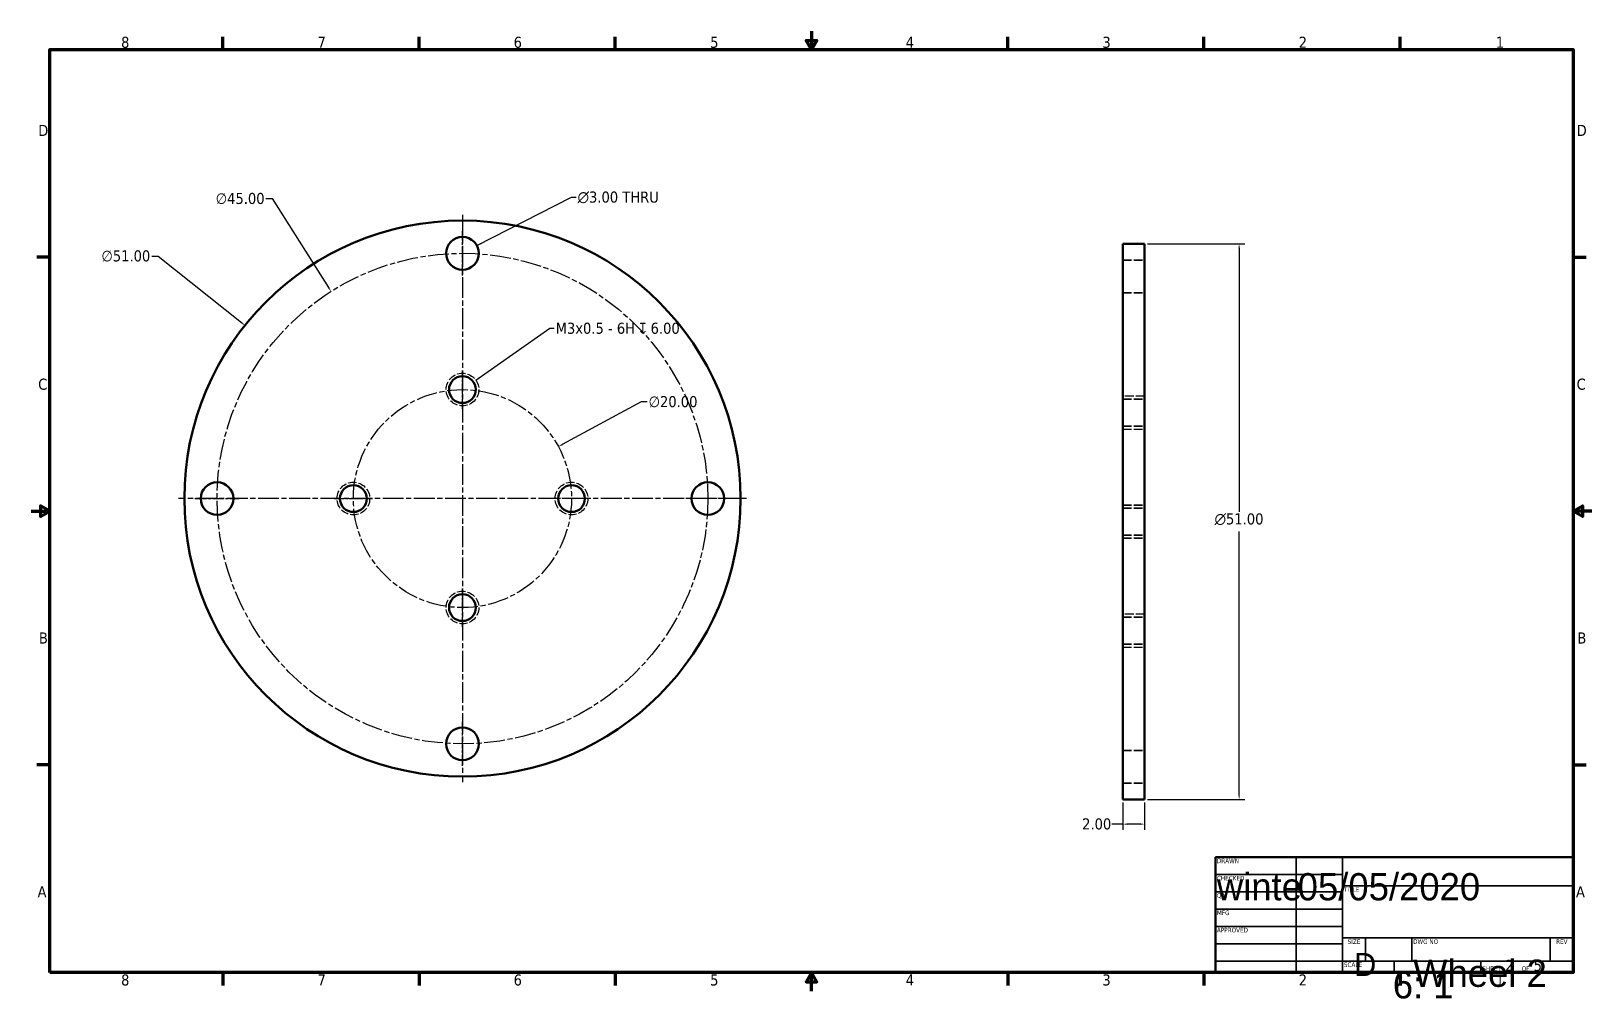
# Model space of a CAD drawing. Header units: millimetres. Extents: x 0 to 144, y 2 to 91.
import ezdxf
from ezdxf.enums import TextEntityAlignment as Align

# ---------------------------------------------------------------- set-up
doc = ezdxf.new("R2018")
doc.units = ezdxf.units.MM
doc.header["$LTSCALE"] = 0.166667
doc.linetypes.add('CHAIN', pattern=[0.7087, 0.4724, -0.0591, 0.1181, -0.0591])
doc.linetypes.add('DASHED', pattern=[0.2067, 0.1654, -0.0413])
for name, color, linetype, lineweight in [('Border (ANSI)', 7, 'Continuous', 70), ('Center Mark (ANSI)-1', 7, 'Continuous', 25), ('Centerline (ANSI)-1', 7, 'Continuous', 25), ('Dimension (ANSI)-1', 7, 'Continuous', 25), ('Hidden (ANSI)-1', 7, 'DASHED', 35), ('Hidden Narrow (ANSI)-1', 7, 'DASHED', 25), ('Symbol (ANSI)', 7, 'Continuous', 25), ('Title (ANSI)-1', 7, 'Continuous', 50), ('Visible (ANSI)-1', 7, 'Continuous', 50)]:
    doc.layers.add(name, color=color, linetype=linetype, lineweight=lineweight)
doc.styles.add('Label Text (ANSI)-1', font='tahoma.ttf')
doc.styles.add('Note Text (ANSI)-1', font='tahoma.ttf')
doc.styles.add('Text Style38', font='tahoma.ttf')
doc.dimstyles.new('Default (ANSI)', dxfattribs={"dimscale": 0.166667, "dimtxt": 6.1, "dimasz": 2.5, "dimexe": 3.175, "dimexo": 1.5875, "dimgap": 0.8, "dimtad": 0, "dimtih": 1, "dimtoh": 1, "dimrnd": 1e-08, "dimzin": 4, "dimdsep": 46, "dimtxsty": 'Note Text (ANSI)-1', "dimcen": 0.09, "dimdle": 10, "dimclrd": 256, "dimclre": 256, "dimclrt": 256, "dimadec": 0, "dimazin": 1, "dimtfac": 0.499672, "dimtofl": 0, "dimtmove": 0, "dimatfit": 3, "dimfxl": 1, "dimtolj": 1, "dimtzin": 4, "dimlwd": -1, "dimlwe": -1, "dimarcsym": 0})
doc.dimstyles.new('Default - mm (ANSI)$7', dxfattribs={"dimscale": 0.166667, "dimtxt": 6.1, "dimasz": 2.5, "dimexe": 3.175, "dimexo": 1.6002, "dimgap": 0.8, "dimtad": 0, "dimtoh": 1, "dimrnd": 1e-08, "dimzin": 4, "dimdsep": 46, "dimtxsty": 'Note Text (ANSI)-1', "dimcen": 0.09, "dimdle": 10, "dimclrd": 256, "dimclre": 256, "dimclrt": 256, "dimadec": 1, "dimazin": 1, "dimtfac": 0.499672, "dimtofl": 0, "dimtmove": 0, "dimatfit": 3, "dimfxl": 1, "dimtolj": 1, "dimtzin": 4, "dimlwd": -1, "dimlwe": -1, "dimarcsym": 0})

# ---------------------------------------------------------------- blocks, each defined once
blk = doc.blocks.new('Borders Default Border')
at = {"layer": 'Border (ANSI)'}
for p, q in [((107.95, 533.4), (107.95, 540.52)), ((215.9, 533.4), (215.9, 540.52)), ((323.85, 533.4), (323.85, 540.52)), ((539.75, 533.4), (539.75, 540.52)), ((647.7, 533.4), (647.7, 540.52)), ((755.65, 533.4), (755.65, 540.52)), ((12.7, 419.1), (5.58, 419.1)), ((850.9, 419.1), (858.02, 419.1)), ((12.7, 139.7), (5.58, 139.7)), ((850.9, 139.7), (858.02, 139.7)), ((107.95, 25.4), (107.95, 18.28)), ((215.9, 25.4), (215.9, 18.28)), ((323.85, 25.4), (323.85, 18.28)), ((539.75, 25.4), (539.75, 18.28)), ((647.7, 25.4), (647.7, 18.28)), ((755.65, 25.4), (755.65, 18.28))]:
    blk.add_line(p, q, dxfattribs=at)
at = {"layer": 'Border (ANSI)', "flags": 128}
for points in [[(431.8, 543.56), (431.8, 533.4), (428.87, 538.48), (434.73, 538.48), (431.8, 533.4)], [(12.7, 25.4), (12.7, 533.4), (850.9, 533.4), (850.9, 25.4), (12.7, 25.4)], [(2.54, 279.4), (12.7, 279.4), (7.62, 282.33), (7.62, 276.47), (12.7, 279.4)], [(861.06, 279.4), (850.9, 279.4), (855.98, 282.33), (855.98, 276.47), (850.9, 279.4)], [(431.8, 15.24), (431.8, 25.4), (428.87, 20.32), (434.73, 20.32), (431.8, 25.4)]]:
    blk.add_lwpolyline(points, dxfattribs=at)
at = {"layer": 'Border (ANSI)', "char_height": 6.1, "attachment_point": 7, "style": 'Label Text (ANSI)-1'}
for s, insert in [('8', (51.98, 534.28)), ('7', (160.04, 534.42)), ('6', (267.93, 534.29)), ('5', (376.04, 534.29)), ('4', (483.65, 534.42)), ('3', (591.83, 534.29)), ('2', (699.83, 534.42)), ('1', (808.25, 534.42)), ('D', (6.4, 485.9)), ('D', (852.73, 485.9)), ('C', (6.38, 346.09)), ('C', (852.72, 346.09)), ('B', (6.77, 206.5)), ('B', (853.1, 206.5)), ('A', (6.04, 66.8)), ('A', (852.37, 66.8)), ('8', (51.98, 18.15)), ('7', (160.04, 18.28)), ('6', (267.93, 18.16)), ('5', (376.04, 18.16)), ('4', (483.65, 18.28)), ('3', (591.83, 18.16)), ('2', (699.83, 18.28)), ('1', (808.25, 18.28))]:
    blk.add_mtext(s, dxfattribs=dict(at, insert=insert))
blk = doc.blocks.new('Title Blocks ANSI - Large')
at = {"layer": 'Title (ANSI)-1'}
for p, q in [((127, 189.23), (127, 125.73)), ((323.85, 189.23), (127, 189.23)), ((323.85, 125.73), (323.85, 189.23)), ((127, 125.73), (323.85, 125.73))]:
    blk.add_line(p, q, dxfattribs=at)
at = {"layer": 'Title (ANSI)-1', "lineweight": 35}
for p, q in [((171.45, 125.73), (171.45, 189.23)), ((196.85, 125.73), (196.85, 189.23)), ((127, 179.7), (196.85, 179.7)), ((196.85, 173.48), (323.85, 173.48)), ((127, 170.18), (196.85, 170.18)), ((127, 160.65), (196.85, 160.65)), ((127, 151.13), (196.85, 151.13)), ((127, 141.6), (196.85, 141.6)), ((323.85, 144.78), (196.85, 144.78)), ((209.55, 132.08), (209.55, 144.78)), ((234.95, 132.08), (234.95, 144.78)), ((311.15, 132.08), (311.15, 144.78)), ((196.85, 132.08), (127, 132.08)), ((323.85, 132.08), (196.85, 132.08)), ((225.3, 132.08), (225.3, 125.73)), ((273.05, 132.08), (273.05, 125.73))]:
    blk.add_line(p, q, dxfattribs=at)
at = {"layer": 'Title (ANSI)-1', "style": 'Text Style38'}
for s, p in [('DRAWN', (127.76, 188.47)), ('CHECKED', (127.76, 178.94)), ('TITLE', (197.61, 172.72)), ('QA', (127.76, 169.42)), ('MFG', (127.76, 159.89)), ('APPROVED', (127.76, 150.37)), ('DWG NO', (235.71, 144.02)), ('SCALE', (197.61, 131.32))]:
    blk.add_text(s, height=2.54, dxfattribs=at).set_placement(p, align=Align.TOP_LEFT)
for s, p in [('SIZE', (203.2, 144.02)), ('REV', (317.5, 144.02))]:
    blk.add_text(s, height=2.54, dxfattribs=at).set_placement(p, align=Align.TOP_CENTER)
at = {"layer": 'Title (ANSI)-1', "insert": (273.81, 126.49), "char_height": 6.1, "attachment_point": 7, "style": 'Note Text (ANSI)-1'}
blk.add_mtext('\\fTahoma|b0|i0;\\H2.5400;SHEET\\fTahoma|b0|i0;\\H6.1000; 2  \\fTahoma|b0|i0;\\H2.5400;OF\\fTahoma|b0|i0;\\H6.1000; 5 ', dxfattribs=at)
at = {"layer": 'Title (ANSI)-1', "lineweight": 30, "flags": 104}
for tag, height, p in [('AUTHOR', 3.17, (127.76, 180.47)), ('CREATION_DATE', 3.17, (172.21, 180.47)), ('CHECKED_BY', 3.17, (127.76, 170.94)), ('CHECKED_DATE', 3.17, (172.21, 170.94)), ('MFG_APPROVED_BY', 3.17, (127.76, 151.89)), ('MFG_APPROVED_DATE', 3.17, (172.21, 151.89)), ('ENG_APPROVED_BY', 3.17, (127.76, 142.37)), ('ENG_APPROVAL_DATE', 3.17, (172.21, 142.37)), ('PART_NUMBER', 4.57, (235.71, 132.84))]:
    blk.add_attdef(tag, text='', height=height, dxfattribs=at).set_placement(p, align=Align.BOTTOM_LEFT)
for tag, height, p in [('COMPANY', 3.17, (260.35, 181.36)), ('REVISION_NUMBER', 3.17, (317.5, 136.52)), ('Sheet_Size', 4.57, (203.2, 136.52))]:
    blk.add_attdef(tag, text='', height=height, dxfattribs=at).set_placement(p, align=Align.MIDDLE_CENTER)
blk.add_attdef('TITLE', text='', height=4.57, dxfattribs=at).set_placement((197.61, 158.06), align=Align.MIDDLE_LEFT)
blk.add_attdef('Initial_View_Scale', text='', height=6.1, dxfattribs=at).set_placement((224.54, 126.49), align=Align.BOTTOM_RIGHT)
blk = doc.blocks.new('*D6')
at = {"layer": 'Defpoints', "color": 0, "transparency": 16777216}
for p in [(20.02, 63.61), (59.91, 31.83)]:
    blk.add_point(p, dxfattribs=at)
at = {"layer": 'Dimension (ANSI)-1', "transparency": 16777216}
for p, q in [((11.48, 69.96), (12.05, 69.96)), ((12.05, 69.96), (19.69, 63.87)), ((39.95, 47.72), (39.98, 47.72)), ((39.96, 47.7), (39.96, 47.73))]:
    blk.add_line(p, q, dxfattribs=at)
blk.add_solid([(19.74, 63.92), (19.65, 63.81), (20.02, 63.61)], dxfattribs=at)
at = {"layer": 'Dimension (ANSI)-1', "transparency": 16777216, "insert": (6.86, 70.49), "char_height": 1.017, "attachment_point": 1, "style": 'Note Text (ANSI)-1'}
blk.add_mtext('\\A1;∅51.00', dxfattribs=at)
blk = doc.blocks.new('*D7')
at = {"layer": 'Defpoints', "color": 0, "transparency": 16777216}
for p in [(48.75, 52.48), (31.17, 42.95)]:
    blk.add_point(p, dxfattribs=at)
at = {"layer": 'Dimension (ANSI)-1', "transparency": 16777216}
for p, q in [((56.34, 56.59), (49.12, 52.68)), ((56.9, 56.59), (56.34, 56.59)), ((39.95, 47.72), (39.98, 47.72)), ((39.96, 47.7), (39.96, 47.73))]:
    blk.add_line(p, q, dxfattribs=at)
blk.add_solid([(49.09, 52.74), (49.15, 52.62), (48.75, 52.48)], dxfattribs=at)
at = {"layer": 'Dimension (ANSI)-1', "transparency": 16777216, "insert": (57.03, 57.12), "char_height": 1.017, "attachment_point": 1, "style": 'Note Text (ANSI)-1'}
blk.add_mtext('\\A1;∅20.00', dxfattribs=at)
blk = doc.blocks.new('*D8')
at = {"layer": 'Defpoints', "color": 0, "transparency": 16777216}
for p in [(27.91, 66.72), (52.01, 28.71)]:
    blk.add_point(p, dxfattribs=at)
at = {"layer": 'Dimension (ANSI)-1', "transparency": 16777216}
for p, q in [((21.95, 75.23), (22.52, 75.23)), ((22.52, 75.23), (27.69, 67.07)), ((39.95, 47.72), (39.98, 47.72)), ((39.96, 47.7), (39.96, 47.73))]:
    blk.add_line(p, q, dxfattribs=at)
blk.add_solid([(27.75, 67.11), (27.63, 67.03), (27.91, 66.72)], dxfattribs=at)
at = {"layer": 'Dimension (ANSI)-1', "transparency": 16777216, "insert": (17.34, 75.76), "char_height": 1.017, "attachment_point": 1, "style": 'Note Text (ANSI)-1'}
blk.add_mtext('\\A1;∅45.00', dxfattribs=at)
blk = doc.blocks.new('*D9')
at = {"layer": 'Defpoints', "color": 0, "transparency": 16777216}
for p in [(102.51, 71.1), (102.51, 20.1), (111.18, 20.1)]:
    blk.add_point(p, dxfattribs=at)
at = {"layer": 'Dimension (ANSI)-1', "transparency": 16777216}
for p, q in [((102.77, 71.1), (111.7, 71.1)), ((111.18, 70.68), (111.18, 46.5)), ((111.18, 20.52), (111.18, 44.7)), ((102.77, 20.1), (111.7, 20.1))]:
    blk.add_line(p, q, dxfattribs=at)
for points in [[(111.11, 70.68), (111.24, 70.68), (111.18, 71.1)], [(111.11, 20.52), (111.24, 20.52), (111.18, 20.1)]]:
    blk.add_solid(points, dxfattribs=at)
at = {"layer": 'Dimension (ANSI)-1', "transparency": 16777216, "insert": (108.92, 46.36), "char_height": 1.0167, "attachment_point": 1, "style": 'Note Text (ANSI)-1'}
blk.add_mtext('\\A1;{\\fAIGDT|b0|i0;\\H1.0167;\\ln}\\fTahoma|b0|i0;\\H1.0167;51.00', dxfattribs=at)
blk = doc.blocks.new('*D10')
at = {"layer": 'Defpoints', "color": 0, "transparency": 16777216}
for p in [(100.51, 20.1), (102.51, 20.1), (102.51, 17.85)]:
    blk.add_point(p, dxfattribs=at)
at = {"layer": 'Dimension (ANSI)-1', "transparency": 16777216}
for p, q in [((100.51, 19.83), (100.51, 17.32)), ((102.51, 19.83), (102.51, 17.32)), ((100.51, 17.85), (99.5, 17.85)), ((102.09, 17.85), (100.93, 17.85))]:
    blk.add_line(p, q, dxfattribs=at)
for points in [[(100.93, 17.92), (100.93, 17.78), (100.51, 17.85)], [(102.09, 17.92), (102.09, 17.78), (102.51, 17.85)]]:
    blk.add_solid(points, dxfattribs=at)
at = {"layer": 'Dimension (ANSI)-1', "transparency": 16777216, "insert": (96.78, 18.38), "char_height": 1.017, "attachment_point": 1, "style": 'Note Text (ANSI)-1'}
blk.add_mtext('\\A1;2.00', dxfattribs=at)

msp = doc.modelspace()

# ---------------------------------------------------------------- linework, layer by layer
at = {"layer": 'Center Mark (ANSI)-1', "linetype": 'CHAIN', "ltscale": 24.192183}
for p, q in [((39.9633, 73.7448), (39.9633, 21.6865)), ((65.9924, 47.7157), (13.9341, 47.7157))]:
    msp.add_line(p, q, dxfattribs=at)
at = {"layer": 'Center Mark (ANSI)-1', "linetype": 'CHAIN', "ltscale": 13.526941}
for p, q in [((39.9633, 68.1865), (39.9633, 72.2448)), ((15.4341, 47.7157), (19.4924, 47.7157)), ((64.4924, 47.7157), (60.4341, 47.7157)), ((39.9633, 23.1865), (39.9633, 27.2448))]:
    msp.add_line(p, q, dxfattribs=at)
at = {"layer": 'Center Mark (ANSI)-1', "linetype": 'CHAIN', "ltscale": 11.723706}
for p, q in [((39.9633, 55.957), (39.9633, 59.4743)), ((28.2046, 47.7157), (31.7219, 47.7157)), ((51.7219, 47.7157), (48.2046, 47.7157)), ((39.9633, 35.957), (39.9633, 39.4743))]:
    msp.add_line(p, q, dxfattribs=at)
at = {"layer": 'Centerline (ANSI)-1', "linetype": 'CHAIN', "ltscale": 24.192183}
for radius in [22.5, 10]:
    msp.add_circle((39.9633, 47.7157), radius, dxfattribs=at)
at = {"layer": 'Hidden (ANSI)-1', "ltscale": 29.027576}
for p, q in [((100.5085, 69.5984), (102.5085, 69.5984)), ((100.5085, 66.5984), (102.5085, 66.5984)), ((100.5085, 56.8279), (102.5085, 56.8279)), ((100.5085, 54.3689), (102.5085, 54.3689)), ((100.5085, 47.0984), (102.5085, 47.0984)), ((100.5085, 46.8279), (102.5085, 46.8279)), ((100.5085, 44.3689), (102.5085, 44.3689)), ((100.5085, 44.0984), (102.5085, 44.0984)), ((100.5085, 36.8279), (102.5085, 36.8279)), ((100.5085, 34.3689), (102.5085, 34.3689)), ((100.5085, 24.5984), (102.5085, 24.5984)), ((100.5085, 21.5984), (102.5085, 21.5984))]:
    msp.add_line(p, q, dxfattribs=at)
at = {"layer": 'Hidden Narrow (ANSI)-1', "ltscale": 29.027576}
for p, q in [((102.5085, 57.0984), (100.5085, 57.0984)), ((100.5085, 54.0984), (102.5085, 54.0984)), ((102.5085, 37.0984), (100.5085, 37.0984)), ((100.5085, 34.0984), (102.5085, 34.0984))]:
    msp.add_line(p, q, dxfattribs=at)
at = {"layer": 'Hidden Narrow (ANSI)-1', "ltscale": 27.357845}
for centre in [(39.9633, 57.7157), (29.9633, 47.7157), (49.9633, 47.7157), (39.9633, 37.7157)]:
    msp.add_circle(centre, 1.5, dxfattribs=at)
at = {"layer": 'Visible (ANSI)-1'}
for p, q in [((100.5085, 20.0984), (100.5085, 71.0984)), ((100.5085, 71.0984), (102.5085, 71.0984)), ((102.5085, 20.0984), (102.5085, 71.0984)), ((100.5085, 20.0984), (102.5085, 20.0984))]:
    msp.add_line(p, q, dxfattribs=at)
for centre, radius in [((39.9633, 47.7157), 25.5), ((39.9633, 70.2157), 1.5), ((39.9633, 57.7157), 1.2295), ((17.4633, 47.7157), 1.5), ((29.9633, 47.7157), 1.2295), ((49.9633, 47.7157), 1.2295), ((62.4633, 47.7157), 1.5), ((39.9633, 37.7157), 1.2295), ((39.9633, 25.2157), 1.5)]:
    msp.add_circle(centre, radius, dxfattribs=at)

# ---------------------------------------------------------------- block references
at = {"xscale": 0.1666666666666667, "yscale": 0.1666666666666667, "zscale": 0.1666666666666667}
msp.add_blockref('Borders Default Border', (0, 0), dxfattribs=at)
ref = msp.add_blockref('Title Blocks ANSI - Large', (87.8416, -16.7216), dxfattribs=dict(xscale=0.1666666666666667, yscale=0.1666666666666667, zscale=0.1666666666666667))
lines = msp.add_mtext('winte', dxfattribs={"layer": 'Title (ANSI)-1', "insert": (109.1353, 13.3562), "char_height": 2.5, "attachment_point": 1})
ref.add_attrib('AUTHOR', '', (109.1353, 13.3562), dxfattribs={"flags": 104}).embed_mtext(lines)
lines = msp.add_mtext('05/05/2020', dxfattribs={"layer": 'Title (ANSI)-1', "insert": (116.5437, 13.3562), "char_height": 2.5, "attachment_point": 1})
ref.add_attrib('CREATION_DATE', '', (116.5437, 13.3562), dxfattribs={"flags": 104}).embed_mtext(lines)
lines = msp.add_mtext('Wheel 2', dxfattribs={"layer": 'Title (ANSI)-1', "insert": (127.127, 5.4187), "char_height": 2.5, "attachment_point": 1})
ref.add_attrib('PART_NUMBER', '', (127.127, 5.4187), dxfattribs={"flags": 104}).embed_mtext(lines)
lines = msp.add_mtext('D', dxfattribs={"layer": 'Title (ANSI)-1', "insert": (121.7083, 6.0325), "char_height": 2.1167, "attachment_point": 1})
ref.add_attrib('Sheet_Size', '', (121.7083, 6.0325), dxfattribs={"flags": 104}).embed_mtext(lines)
lines = msp.add_mtext('6: 1', dxfattribs={"layer": 'Title (ANSI)-1', "insert": (125.2644, 4.3603), "char_height": 2.5, "attachment_point": 1})
ref.add_attrib('Initial_View_Scale', '', (125.2644, 4.3603), dxfattribs={"flags": 104}).embed_mtext(lines)

# ---------------------------------------------------------------- texts
at = {"layer": 'Symbol (ANSI)', "char_height": 1.016667, "attachment_point": 1, "line_spacing_factor": 1.0675, "style": 'Note Text (ANSI)-1'}
for s, insert, width in [('\\fAIGDT|b0|i0;\\H1.0167;n\\fTahoma|b0|i0;\\H1.0167;3.00 THRU', (50.5136, 75.8856), 7.911684), ('M3x0.5 - 6H \\fAIGDT|b0|i0;\\H1.0167;x\\fTahoma|b0|i0;\\H1.0167; 6.00', (48.5099, 63.8524), 12.464186)]:
    msp.add_mtext(s, dxfattribs=dict(at, insert=insert, width=width))

# ---------------------------------------------------------------- dimensions: what is measured, and where the dimension line sits
at = {"layer": 'Dimension (ANSI)-1'}
for p1, p2, picture, middle in [((52.0124, 28.7139), (27.9142, 66.7175), '*D8', (19.5778, 75.2269)), ((59.9071, 31.8257), (20.0194, 63.6057), '*D6', (9.1061, 69.9579)), ((31.1722, 42.9494), (48.7543, 52.482), '*D7', (59.2765, 56.5926))]:
    dim = msp.add_diameter_dim_2p(p1=p1, p2=p2, dimstyle='Default (ANSI)', override={"dimgap": 0.8, "dimdec": 2, "dimlfac": 1, "dimtol": 0, "dimlim": 0, "dimtp": 0, "dimtm": 0, "dimtdec": 2}, dxfattribs=at)
    dim.commit()
    dim.dimension.update_dxf_attribs({"geometry": picture, "text_midpoint": middle, "dimtype": 163})
dim = msp.add_linear_dim(base=(111.1752, 20.0984), p1=(102.5085, 71.0984), p2=(102.5085, 20.0984), angle=90, text='{\\fAIGDT|b0|i0;\\H1.0167;\\ln}\\fTahoma|b0|i0;\\H1.0167;<>', dimstyle='Default (ANSI)', override={"dimgap": 0.8, "dimdec": 2, "dimtol": 0, "dimlim": 0, "dimtp": 0, "dimtm": 0, "dimtdec": 2, "dimatfit": 1}, dxfattribs=at)
dim.commit()
dim.dimension.update_dxf_attribs({"geometry": '*D9', "text_midpoint": (111.1752, 45.5984), "dimtype": 160})
dim = msp.add_linear_dim(base=(102.5085, 17.8495), p1=(100.5085, 20.0984), p2=(102.5085, 20.0984), angle=180, dimstyle='Default (ANSI)', override={"dimgap": 0.8, "dimtih": 0, "dimtoh": 0, "dimdec": 2, "dimtol": 0, "dimlim": 0, "dimtp": 0, "dimtm": 0, "dimtdec": 2, "dimatfit": 2}, dxfattribs=at)
dim.commit()
dim.dimension.update_dxf_attribs({"geometry": '*D10', "text_midpoint": (98.0744, 17.8495), "dimtype": 160})

# ---------------------------------------------------------------- leaders
at = {"layer": 'Symbol (ANSI)', "annotation_type": 0, "has_hookline": 1, "hookline_direction": 0}
for points, text_width in [([(41.2843, 70.9262), (49.9636, 75.3773), (50.3803, 75.3773)], 7.7037), ([(41.1883, 58.5812), (47.9599, 63.3441), (48.3766, 63.3441)], 12.2196)]:
    msp.add_leader(points, dimstyle='Default - mm (ANSI)$7', override={"dimtad": 0}, dxfattribs=dict(at, text_width=text_width))

doc.saveas('drawing.dxf')
